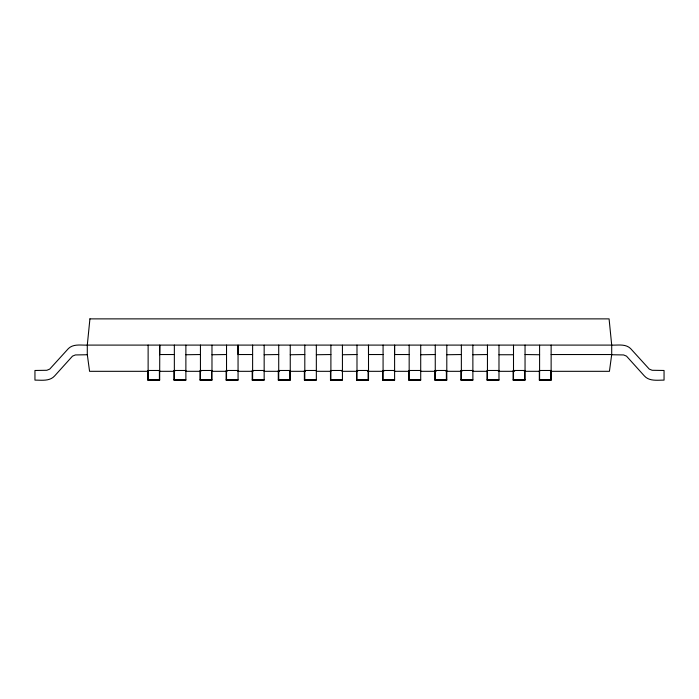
<?xml version="1.0" encoding="UTF-8"?>
<svg xmlns="http://www.w3.org/2000/svg" width="699" height="699" viewBox="0 0 699 699"><rect width="100%" height="100%" fill="white"/><g stroke="black" fill="none" stroke-linecap="round" stroke-linejoin="round"><path stroke-width="1.05" d="M513.503 354.743L498.981 354.743M539.593 354.743L525.045 354.533M513.503 345.201L513.503 380.125M539.593 345.201L539.593 380.125M159.669 354.743L159.765 345.096L159.669 380.125L147.865 380.125L147.865 370.479M159.765 354.533L174.348 354.533M200.438 354.533L185.882 354.743M226.528 354.533L211.98 354.743M226.109 370.479L226.109 380.125L238.071 380.125L238.036 345.096L238.036 354.533L252.619 354.533M278.718 354.533L264.161 354.743M304.808 354.533L290.251 354.743M330.898 354.533L316.341 354.743M356.988 354.533L342.431 354.743M356.569 370.479L356.569 380.125L368.522 380.125L368.495 345.096L368.495 354.533L383.078 354.533M382.659 370.479L382.659 380.125L394.62 380.125L394.586 345.096L394.586 354.533L409.168 354.533M435.259 354.533L420.711 354.743M461.357 354.533L446.801 354.743M487.448 354.533L472.891 354.743M551.135 354.533L611.704 354.533L609.432 371.318L550.462 371.318M148.127 370.479L159.669 370.479M174.348 370.479L185.882 370.479M200.438 370.479L211.98 370.479M226.528 370.479L238.071 370.479M252.619 370.479L264.161 370.479M278.718 370.479L290.251 370.479M304.808 370.479L316.341 370.479M330.898 370.479L342.431 370.479M356.988 370.479L368.522 370.479M383.078 370.479L394.62 370.479M409.168 370.479L420.711 370.479M435.259 370.479L446.801 370.479M461.357 370.479L472.891 370.479M487.448 370.479L498.981 370.479M513.503 370.479L525.045 370.479M539.593 370.479L551.135 370.479M148.537 371.318L89.568 371.318L87.296 354.533M159.372 371.318L174.75 371.318M185.523 371.318L200.963 371.318M211.675 371.318L227.175 371.318M237.835 371.318L253.09 371.318M263.986 371.318L279.6 371.318M289.43 371.318L305.393 371.318M316.298 371.318L330.933 371.318M341.855 371.318L357.705 371.318M367.508 371.318L383.856 371.318M394.28 371.318L409.57 371.318M420.492 371.318L436.167 371.318M445.971 371.318L461.995 371.318M472.917 371.318L487.386 371.318M498.282 371.318L514.63 371.318M524.25 371.318L539.689 371.318M147.865 379.915L159.669 379.915M173.955 379.915L185.882 379.915M200.019 379.915L211.98 379.915M226.109 379.915L238.071 379.915M252.199 379.915L264.161 379.915M278.289 379.915L290.251 379.915M304.38 379.915L316.341 379.915M330.478 379.915L342.431 379.915M356.569 379.915L368.522 379.915M382.659 379.915L394.62 379.915M408.749 379.915L420.711 379.915M434.839 379.915L446.801 379.915M460.929 379.915L472.891 379.915M487.02 379.915L498.981 379.915M513.118 379.915L525.045 379.915M539.331 379.915L551.135 379.915M498.981 345.201L498.981 380.125L487.02 380.125L487.02 370.479M472.856 345.096L472.891 380.125L460.929 380.125L460.929 370.479M446.801 345.201L446.801 380.125L434.839 380.125L434.839 370.479M420.711 345.201L420.711 380.125L408.749 380.125L408.749 370.479M342.431 345.201L342.431 380.125L330.478 380.125L330.478 370.479M316.341 345.201L316.341 380.125L304.38 380.125L304.38 370.479M290.251 345.201L290.251 380.125L278.289 380.125L278.289 370.479M264.161 345.201L264.161 380.125L252.199 380.125L252.199 370.479M211.98 345.201L211.98 380.125L200.019 380.125L200.019 370.479M185.882 345.201L185.882 380.125L173.955 380.125L173.955 370.479M551.135 345.096L551.135 380.125L539.331 380.125L539.331 370.479M550.873 370.479L550.873 380.125M525.045 345.096L525.045 380.125L513.118 380.125L513.118 370.479M524.652 370.479L524.652 380.125M487.448 345.096L487.448 380.125M461.357 345.096L461.357 380.125M446.381 370.479L446.381 380.125M435.259 345.096L435.259 380.125M409.168 345.096L409.168 380.125M383.078 345.096L383.078 380.125M368.102 370.479L368.102 380.125M356.988 345.096L356.988 380.125M330.898 345.096L330.898 380.125M304.808 345.096L304.808 380.125M289.832 370.479L289.832 380.125M278.718 345.096L278.718 380.125M252.619 345.096L252.619 380.125M226.528 345.096L226.528 380.125M211.552 370.479L211.552 380.125M200.438 345.096L200.438 380.125M174.348 345.096L174.348 380.125M159.407 370.479L159.407 380.125M148.127 345.096L148.127 380.125M89.918 318.875L87.296 345.096L87.296 354.743L75.396 354.943L72.504 356.132L54.601 375.966C49.603 381.514 41.547 380.073 34.95 380.125L34.95 370.479L46.85 370.278L49.743 369.089L68.511 348.46C73.578 343.646 81.049 345.376 87.296 345.096L611.704 345.096C617.951 345.376 625.422 343.646 630.489 348.46L649.257 369.089L652.15 370.278L664.05 370.479L664.05 380.125C657.453 380.073 649.397 381.514 644.399 375.966L626.496 356.132L623.604 354.943L611.704 354.743L611.704 345.096L609.082 318.875L89.918 318.875"/></g></svg>
